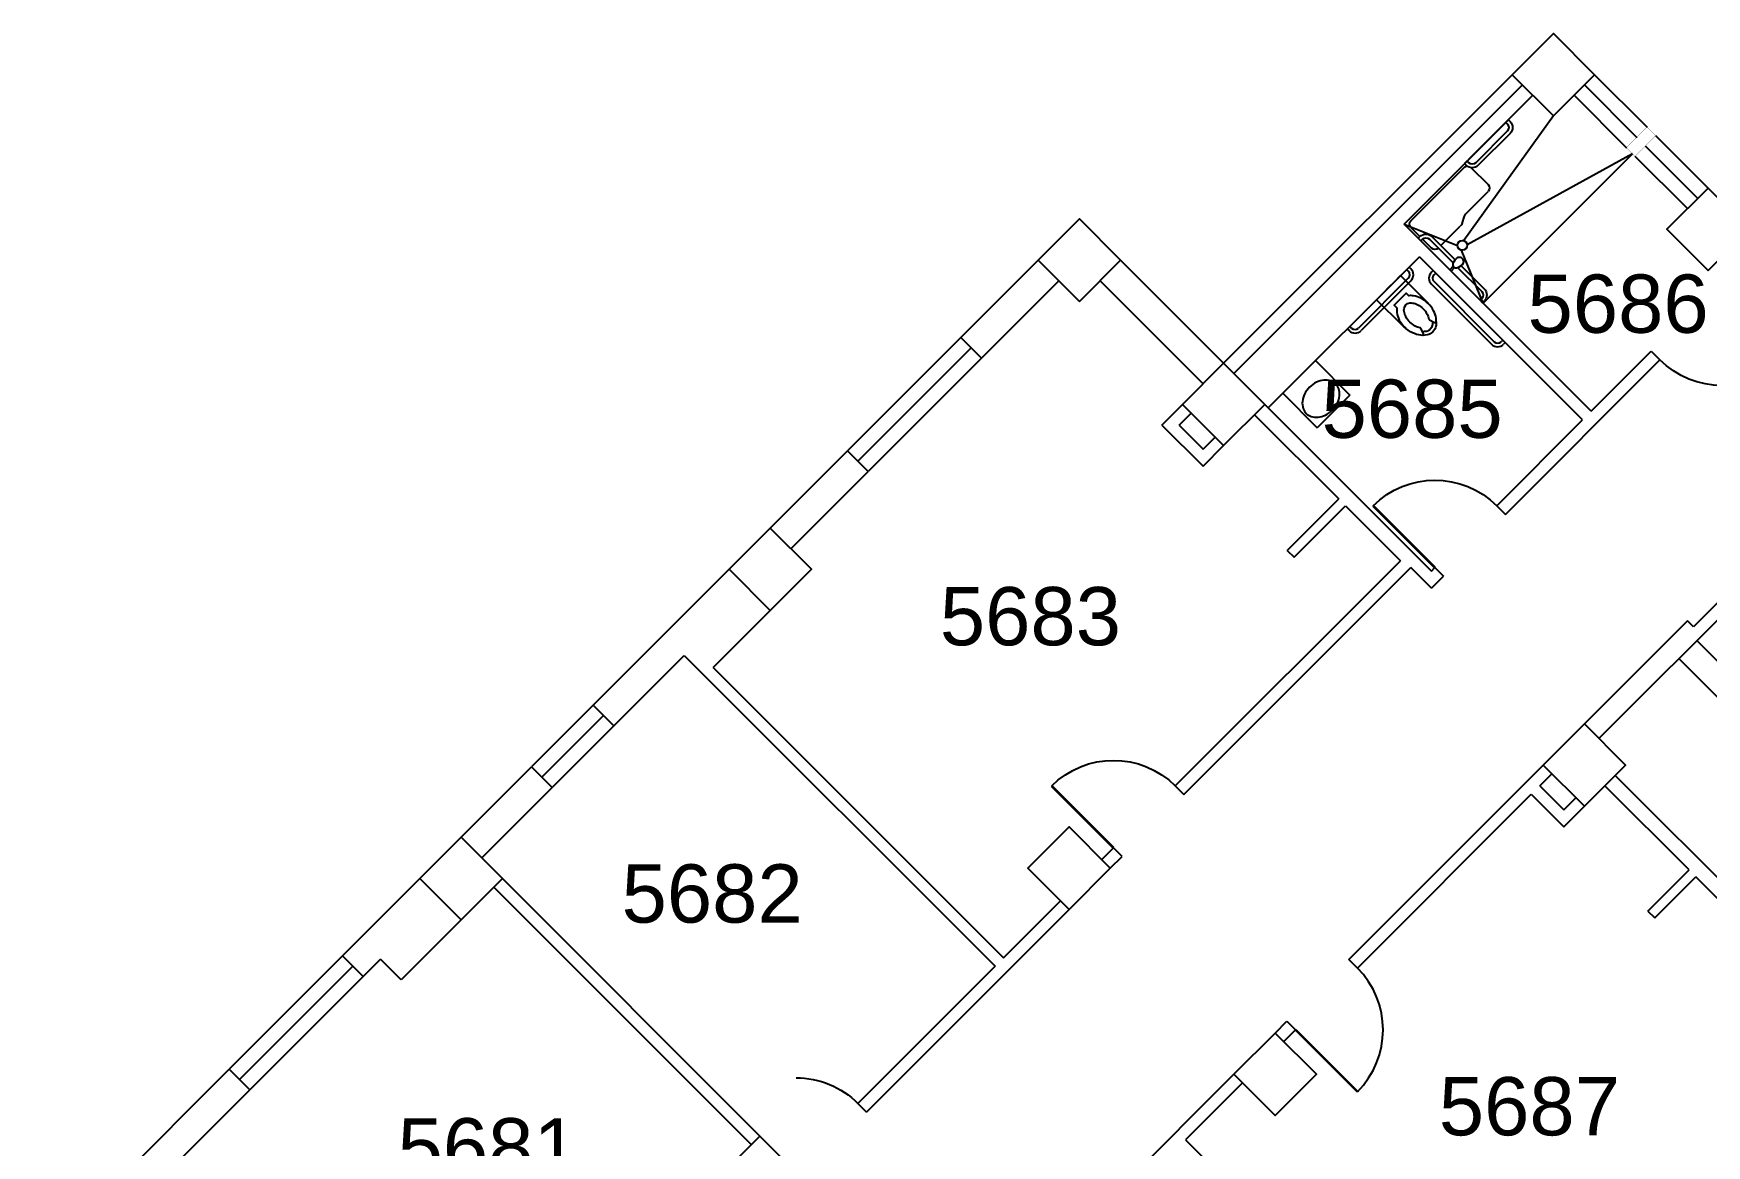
# Model space of a CAD drawing. Header units: inches. Extents: x -3174 to 3292, y 161 to 2924.
# Drawn here: x -1354 to -665, y 2466 to 2924 of the extents above; entities that cross this region are included whole.
import ezdxf
from ezdxf.enums import TextEntityAlignment as Align

# ---------------------------------------------------------------- set-up
doc = ezdxf.new("R2010")
doc.units = ezdxf.units.IN
doc.header["$LTSCALE"] = 96
doc.header["$MEASUREMENT"] = 0
doc.layers.get('0').update_dxf_attribs({"linetype": 'CONTINUOUS'})
for name, color, linetype in [('A-ANNO-ROOM', 4, 'CONTINUOUS'), ('A-COLS', 5, 'CONTINUOUS'), ('A-DOOR', 2, 'CONTINUOUS'), ('A-FLOR-PFIX', 2, 'CONTINUOUS'), ('A-FLOR-STRS', 2, 'CONTINUOUS'), ('A-GLAZ', 2, 'CONTINUOUS'), ('A-GLAZ-SILL', 1, 'CONTINUOUS'), ('A-SHAFT', 1, 'CONTINUOUS'), ('A-WALL-FULL', 6, 'CONTINUOUS')]:
    doc.layers.add(name, color=color, linetype=linetype)
doc.styles.add('ARIAL', font='arial.ttf')

# ---------------------------------------------------------------- blocks, each defined once
blk = doc.blocks.new('DOOR-E')
at = {"const_width": 0.001}
blk.add_lwpolyline([(1, 0), (0.293, 0.707)], dxfattribs=at)
blk.add_arc((1, 0), 1, 135, 180)
blk = doc.blocks.new('DOOR-N')
at = {"layer": 'A-DOOR', "const_width": 0.0278}
blk.add_lwpolyline([(1, 0), (1, 1)], dxfattribs=at)
at = {"layer": 'A-DOOR'}
blk.add_arc((1, 0), 1, 90, 180, dxfattribs=at)
blk = doc.blocks.new('SHWR-HC2')
at = {"layer": 'A-FLOR-PFIX'}
for p, q in [((0, 0), (0, -61)), ((0, 0), (46, 0)), ((8.25, 0), (8.25, -1)), ((8.25, 0), (9.75, 0)), ((9.75, 0), (9.75, -1)), ((26.62, -2.08), (26.62, 0)), ((26.62, 0), (27.38, 0)), ((27.38, -2.08), (27.38, 0)), ((45.75, 0), (44.25, 0)), ((44.25, 0), (44.25, -1)), ((45.75, 0), (45.75, -1)), ((1, -3), (1, -34)), ((3, -1), (8.25, -1)), ((9.75, -1), (15, -1)), ((11.75, -3), (25.76, -3)), ((11.75, -4.5), (25.32, -4.5)), ((17, -4.5), (17, -15.79)), ((28.24, -3), (42.25, -3)), ((28.68, -4.5), (42.25, -4.5)), ((16.68, -17.13), (15.32, -19.87)), ((15, -21.21), (15, -34)), ((0, -35.25), (1, -35.25)), ((0, -36.75), (0, -35.25)), ((0, -36.75), (1, -36.75)), ((3, -36), (13, -36)), ((3, -57.25), (3, -38.75)), ((4.5, -57.25), (4.5, -38.75)), ((0, -59.25), (0, -60.75)), ((0, -59.25), (1, -59.25)), ((0, -60.75), (1, -60.75))]:
    blk.add_line(p, q, dxfattribs=at)
for points in [[(27, -2, 0.295523), (25.8, -2.92, 0.16585), (25.38, -6.08, 0.301423), (27, -6.91, 0.894452)], [(27, -2, -0.295523), (28.2, -2.92, -0.16585), (28.62, -6.08, -0.301423), (27, -6.91, -0.894452)]]:
    blk.add_lwpolyline(points, format="xyb", dxfattribs=at)
for centre, radius, start, end in [((3, -3), 2, 90, 180), ((11.75, -1), 3.5, 180, 270), ((11.75, -1), 2, 180, 270), ((15, -3), 2, 0, 90), ((42.25, -1), 2, 270, 0), ((42.25, -1), 3.5, 270, 0), ((18, -21.21), 3, 153.43495, 180), ((14, -15.79), 3, 333.43495, 360), ((3, -34), 2, 180, 219.82509), ((13, -34), 2, 270, 0), ((1, -38.75), 3.5, 0, 90), ((1, -38.75), 2, 0, 90), ((1, -57.25), 2, 270, 360), ((1, -57.25), 3.5, 270, 0)]:
    blk.add_arc(centre, radius, start, end, dxfattribs=at)
blk = doc.blocks.new('HCT-R')
at = {"layer": 'A-FLOR-PFIX'}
for p, q in [((-42, 0), (-42, -1)), ((-40.5, 0), (-40.5, -1)), ((-7.5, 0), (-7.5, -1)), ((-6, 0), (-6, -1)), ((-9.5, -3), (-38.5, -3)), ((-9.5, -4.5), (-38.5, -4.5)), ((-4.5, -11.5), (-4.5, -46.5)), ((-3, -11.5), (-3, -46.5)), ((0, -8), (-1, -8)), ((0, -9.5), (-1, -9.5)), ((-15.5, -21.07), (-15.5, -21.07)), ((-14.4, -23.83), (-14.4, -23.83)), ((0, -48.5), (-1, -48.5)), ((0, -50), (-1, -50))]:
    blk.add_line(p, q, dxfattribs=at)
for points in [[(-11.07, -16.4, 0.022673), (-11, -14.88), (-11, 0), (-14.98, 0), (-18, 0), (-21.02, 0), (-25, 0), (-25, -14.88)], [(-11.06, -16.21, 0.074934), (-11.61, -12.56, 0.085426), (-13.08, -9.67, 0.066386), (-14.45, -8.26), (-14.45, -6.71), (-21.45, -6.71), (-21.45, -8.26, 0.066386), (-22.82, -9.67, 0.085426), (-24.29, -12.56, 0.111314), (-24.71, -17.99)], [(-21.99, -23.72, 0.562484), (-21.16, -23.53), (-20.42, -21.3, 0.238976), (-20.49, -20.85, -0.08035), (-21.42, -18.98, -0.074934), (-21.84, -16.21, -0.074934), (-21.42, -13.45, -0.085426), (-20.41, -11.46, -0.066386), (-19.6, -10.62, -0.330534), (-16.3, -10.62, -0.066386), (-15.49, -11.46, -0.085426), (-14.48, -13.45, -0.074934), (-14.06, -16.21, -0.074934), (-14.48, -18.98, -0.08035), (-15.41, -20.85, 0.238976), (-15.48, -21.3), (-14.75, -23.5, 0.549653), (-13.93, -23.71)], [(-18, -25.75, -0.143932), (-20.5, -25.02, -0.107177), (-22.95, -22.56, -0.077997), (-24.43, -19.21, -0.065232), (-25, -14.88)], [(-18, -24.25, -0.143932), (-19.69, -23.75, -0.059203), (-20.9, -22.75)], [(-15.02, -22.67, -0.063273), (-16.31, -23.75, -0.143932), (-18, -24.25)], [(-13.98, -23.75, -0.06085), (-15.5, -25.02, -0.143932), (-18, -25.75)]]:
    blk.add_lwpolyline(points, format="xyb", dxfattribs=at)
for centre, radius, start, end in [((-38.5, -1), 3.5, 180, 270), ((-38.5, -1), 2, 180, 270), ((-9.5, -1), 2, 270, 0), ((-9.5, -1), 3.5, 270, 0), ((-1, -11.5), 3.5, 90, 180), ((-1, -11.5), 2, 90, 180), ((-20.75, -17.04), 9.56, 323.32752, 342.85836), ((-23.44, -16.21), 12.38, 342.85836, 0), ((-19.04, -18.32), 7.43, 313.42584, 323.32752), ((-1, -46.5), 3.5, 180, 270), ((-1, -46.5), 2, 180, 270)]:
    blk.add_arc(centre, radius, start, end, dxfattribs=at)

msp = doc.modelspace()

# ---------------------------------------------------------------- linework, layer by layer
at = {"layer": 'A-COLS'}
for points in [[(-727.94, 2890.32), (-710.97, 2907.29), (-727.94, 2924.26), (-744.91, 2907.29)], [(-664.3, 2826.68), (-647.33, 2843.65), (-664.3, 2860.62), (-681.27, 2843.65)], [(-923.1, 2813.95), (-906.13, 2830.93), (-923.1, 2847.9), (-940.07, 2830.93)], [(-863.71, 2754.56), (-846.74, 2771.53), (-863.71, 2788.5), (-880.68, 2771.53)], [(-1050.38, 2686.68), (-1033.41, 2703.65), (-1050.38, 2720.62), (-1067.35, 2703.65)], [(-715.21, 2606.07), (-698.24, 2623.04), (-715.21, 2640.01), (-732.19, 2623.04)], [(-927.35, 2563.64), (-910.38, 2580.61), (-927.35, 2597.58), (-944.32, 2580.61)], [(-1177.66, 2559.4), (-1160.69, 2576.37), (-1177.66, 2593.34), (-1194.63, 2576.37)], [(-859.46, 2495.76), (-842.49, 2512.73), (-825.52, 2495.76), (-842.49, 2478.79)], [(-1054.63, 2436.36), (-1037.66, 2453.33), (-1054.63, 2470.3), (-1071.6, 2453.33)]]:
    msp.add_lwpolyline(points, close=True, dxfattribs=at)
at = {"layer": 'A-FLOR-PFIX'}
for p, q in [((-825.88, 2789.56), (-839.31, 2776.12)), ((-825.88, 2789.56), (-811.72, 2775.4)), ((-839.31, 2776.12), (-825.15, 2761.96)), ((-811.72, 2775.4), (-825.15, 2761.96))]:
    msp.add_line(p, q, dxfattribs=at)
msp.add_lwpolyline([(-829.73, 2767.84, 0.118418), (-827.69, 2766.59, 0.104636), (-824.81, 2766.29, 0.089656), (-821.83, 2767.15, 0.081336), (-818.96, 2769.21, 0.081336), (-816.9, 2772.08, 0.089656), (-816.04, 2775.06, 0.104636), (-816.34, 2777.94, 0.118418), (-817.59, 2779.98, 0.118418), (-819.63, 2781.23, 0.104636), (-822.51, 2781.53, 0.089656), (-825.49, 2780.67, 0.081336), (-828.36, 2778.61, 0.081336), (-830.42, 2775.74, 0.089656), (-831.29, 2772.76, 0.104636), (-830.98, 2769.88, 0.118418)], format="xyb", close=True, dxfattribs=at)
at = {"layer": 'A-FLOR-STRS'}
for p, q in [((-638.14, 2643.54), (-668.9, 2674.3)), ((-645.56, 2636.12), (-676.32, 2666.88))]:
    msp.add_line(p, q, dxfattribs=at)
at = {"layer": 'A-GLAZ'}
for p, q in [((-715.21, 2903.05), (-693.65, 2881.48)), ((-690.11, 2877.95), (-668.55, 2856.38)), ((-971.89, 2799.11), (-1018.56, 2752.44)), ((-963.41, 2790.62), (-971.89, 2799.11)), ((-967.65, 2794.86), (-1014.32, 2748.19)), ((-963.41, 2790.62), (-1010.08, 2743.95)), ((-1010.08, 2743.95), (-1018.56, 2752.44)), ((-1123.27, 2647.73), (-1148.67, 2622.33)), ((-1123.27, 2647.73), (-1114.78, 2639.25)), ((-1119.02, 2643.49), (-1144.43, 2618.09)), ((-1114.78, 2639.25), (-1140.19, 2613.84)), ((-1148.67, 2622.33), (-1140.19, 2613.84)), ((-1222.21, 2540.3), (-1268.88, 2493.64))]:
    msp.add_line(p, q, dxfattribs=at)
at = {"layer": 'A-GLAZ-SILL'}
for p, q in [((-710.97, 2907.29), (-689.41, 2885.73)), ((-719.46, 2898.81), (-697.89, 2877.24)), ((-685.87, 2882.19), (-664.3, 2860.62)), ((-694.36, 2873.71), (-672.79, 2852.14)), ((-1226.45, 2544.55), (-1273.12, 2497.88)), ((-1217.97, 2536.06), (-1264.64, 2489.39))]:
    msp.add_line(p, q, dxfattribs=at)
at = {"layer": 'A-GLAZ-SILL', "const_width": 0.125}
msp.add_lwpolyline([(-697.89, 2877.24), (-694.36, 2873.71), (-685.87, 2882.19), (-689.41, 2885.73)], close=True, dxfattribs=at)
at = {"layer": 'A-SHAFT'}
for p, q in [((-727.94, 2890.32), (-764.88, 2838.99)), ((-695.42, 2874.77), (-763.44, 2837.29)), ((-756.93, 2813.25), (-695.42, 2874.77)), ((-789.46, 2845.77), (-767.43, 2836.95)), ((-756.93, 2813.25), (-765.82, 2835.11))]:
    msp.add_line(p, q, dxfattribs=at)
msp.add_circle((-765.43, 2837.07), 2, dxfattribs=at)
at = {"layer": 'A-WALL-FULL'}
for p, q in [((-863.71, 2788.5), (-744.91, 2907.29)), ((-859.46, 2784.26), (-740.67, 2903.05)), ((-789.46, 2845.77), (-736.43, 2898.81)), ((-712.39, 2768.7), (-789.46, 2845.77)), ((-845.32, 2770.11), (-783.1, 2832.34)), ((-715.92, 2765.16), (-783.1, 2832.34)), ((-971.89, 2799.11), (-940.07, 2830.93)), ((-906.13, 2830.93), (-863.71, 2788.5)), ((-963.41, 2790.62), (-931.59, 2822.44)), ((-914.62, 2822.44), (-872.19, 2780.01)), ((-747.74, 2726.27), (-684.1, 2789.91)), ((-712.39, 2768.7), (-687.64, 2793.45)), ((-687.64, 2793.45), (-684.1, 2789.91)), ((-852.75, 2777.54), (-778.15, 2702.94)), ((-889.16, 2763.04), (-880.68, 2771.53)), ((-889.16, 2763.04), (-872.19, 2746.07)), ((-882.09, 2763.04), (-877.14, 2767.99)), ((-882.09, 2763.04), (-872.19, 2753.14)), ((-850.98, 2767.29), (-816.33, 2732.64)), ((-751.28, 2729.81), (-715.92, 2765.16)), ((-872.19, 2753.14), (-867.24, 2758.09)), ((-1123.27, 2647.73), (-1018.56, 2752.44)), ((-872.19, 2746.07), (-863.71, 2754.56)), ((-1041.9, 2712.13), (-1010.08, 2743.95)), ((-837.54, 2711.42), (-816.33, 2732.64)), ((-834.72, 2708.6), (-813.5, 2729.81)), ((-813.5, 2729.81), (-790.88, 2707.18)), ((-751.28, 2729.81), (-747.74, 2726.27)), ((-627.91, 2715.29), (-709.2, 2634)), ((-631.45, 2718.82), (-670.31, 2679.96)), ((-883.61, 2614.45), (-790.88, 2707.18)), ((-837.54, 2711.42), (-834.72, 2708.6)), ((-880.07, 2610.91), (-786.63, 2704.35)), ((-778.15, 2695.87), (-786.63, 2704.35)), ((-778.15, 2702.94), (-776.73, 2704.35)), ((-778.15, 2695.87), (-773.2, 2700.82)), ((-776.73, 2704.35), (-773.2, 2700.82)), ((-1073.82, 2663.24), (-1050.38, 2686.68)), ((-672.79, 2682.43), (-715.21, 2640.01)), ((-670.31, 2679.96), (-672.79, 2682.43)), ((-1114.78, 2639.25), (-1085.84, 2668.19)), ((-1085.84, 2668.19), (-957.85, 2540.2)), ((-1073.82, 2663.24), (-954.32, 2543.74)), ((-1226.45, 2544.55), (-1148.72, 2622.28)), ((-812.19, 2543.03), (-732.19, 2623.04)), ((-733.6, 2614.55), (-728.65, 2619.5)), ((-702.49, 2618.79), (-647.33, 2563.64)), ((-1169.18, 2584.85), (-1140.24, 2613.79)), ((-883.61, 2614.45), (-880.07, 2610.91)), ((-808.65, 2539.5), (-737.14, 2611.01)), ((-737.14, 2611.01), (-723.7, 2597.58)), ((-733.6, 2614.55), (-723.7, 2604.65)), ((-672.08, 2579.9), (-706.73, 2614.55)), ((-723.7, 2604.65), (-718.75, 2609.6)), ((-723.7, 2597.58), (-715.21, 2606.07)), ((-913.91, 2584.14), (-909.06, 2588.99)), ((-910.38, 2580.61), (-905.53, 2585.46)), ((-905.53, 2585.46), (-909.06, 2588.99)), ((-1160.69, 2576.37), (-1054.63, 2470.3)), ((-689.05, 2562.93), (-672.08, 2579.9)), ((-686.22, 2560.1), (-669.25, 2577.07)), ((-600.66, 2508.48), (-669.25, 2577.07)), ((-1164.23, 2572.83), (-1058.16, 2466.77)), ((-1010.79, 2480.2), (-927.35, 2563.64)), ((-954.32, 2543.74), (-930.88, 2567.17)), ((-689.05, 2562.93), (-686.22, 2560.1)), ((-1177.66, 2559.4), (-1202.41, 2534.65)), ((-1217.97, 2536.06), (-1226.45, 2544.55)), ((-1217.97, 2536.06), (-1210.9, 2543.13)), ((-1202.41, 2534.65), (-1210.9, 2543.13)), ((-808.65, 2539.5), (-812.19, 2543.03)), ((-957.85, 2540.2), (-1014.32, 2483.74)), ((-842.49, 2512.73), (-837.65, 2517.58)), ((-837.65, 2517.58), (-834.11, 2514.04)), ((-838.96, 2509.19), (-834.11, 2514.04)), ((-1353.73, 2417.27), (-1273.12, 2497.88)), ((-1264.64, 2489.39), (-1273.12, 2497.88)), ((-942.9, 2412.32), (-859.46, 2495.76)), ((-1296.46, 2457.57), (-1264.64, 2489.39)), ((-855.93, 2492.22), (-879.36, 2468.79)), ((-1010.79, 2480.2), (-1014.32, 2483.74)), ((-879.36, 2468.79), (-759.86, 2349.28))]:
    msp.add_line(p, q, dxfattribs=at)

# ---------------------------------------------------------------- block references
at = {"layer": 'A-DOOR', "zscale": 36}
for name, p, xscale, yscale, rotation in [('DOOR-N', (-883.61, 2614.45), -36.00000000000001, 36.00000000000001, 45.00000000000001), ('DOOR-N', (-808.65, 2539.5), 36, 36, 225), ('DOOR-E', (-1014.32, 2483.74), -36.00000000000001, 36.00000000000001, 45.00000000000001)]:
    msp.add_blockref(name, p, dxfattribs=dict(at, xscale=xscale, yscale=yscale, rotation=rotation))
at = {"layer": 'A-FLOR-PFIX', "xscale": -1, "rotation": 135}
msp.add_blockref('SHWR-HC2', (-789.46, 2845.77), dxfattribs=at)
at = {"layer": 'A-FLOR-PFIX', "rotation": 45.00000000000001}
msp.add_blockref('HCT-R', (-783.1, 2832.34), dxfattribs=at)
at = {"layer": 'A-WALL-FULL', "zscale": 36}
for p, xscale, yscale, rotation in [((-684.1, 2789.91), -36, 36, 225), ((-751.28, 2729.81), -36.00000000000001, 36.00000000000001, 45.00000000000001)]:
    msp.add_blockref('DOOR-N', p, dxfattribs=dict(at, xscale=xscale, yscale=yscale, rotation=rotation))

# ---------------------------------------------------------------- texts
at = {"layer": 'A-ANNO-ROOM', "style": 'ARIAL'}
for s, p in [('5686', (-701.32, 2801.02)), ('5685', (-786.13, 2757.77)), ('5683', (-943.27, 2672.36)), ('5682', (-1074.31, 2558.19)), ('5687', (-737.84, 2470.6)), ('5681', (-1166.53, 2453.67))]:
    msp.add_text(s, height=24, dxfattribs=at).set_placement(p, align=Align.CENTER)

doc.saveas('drawing.dxf')
